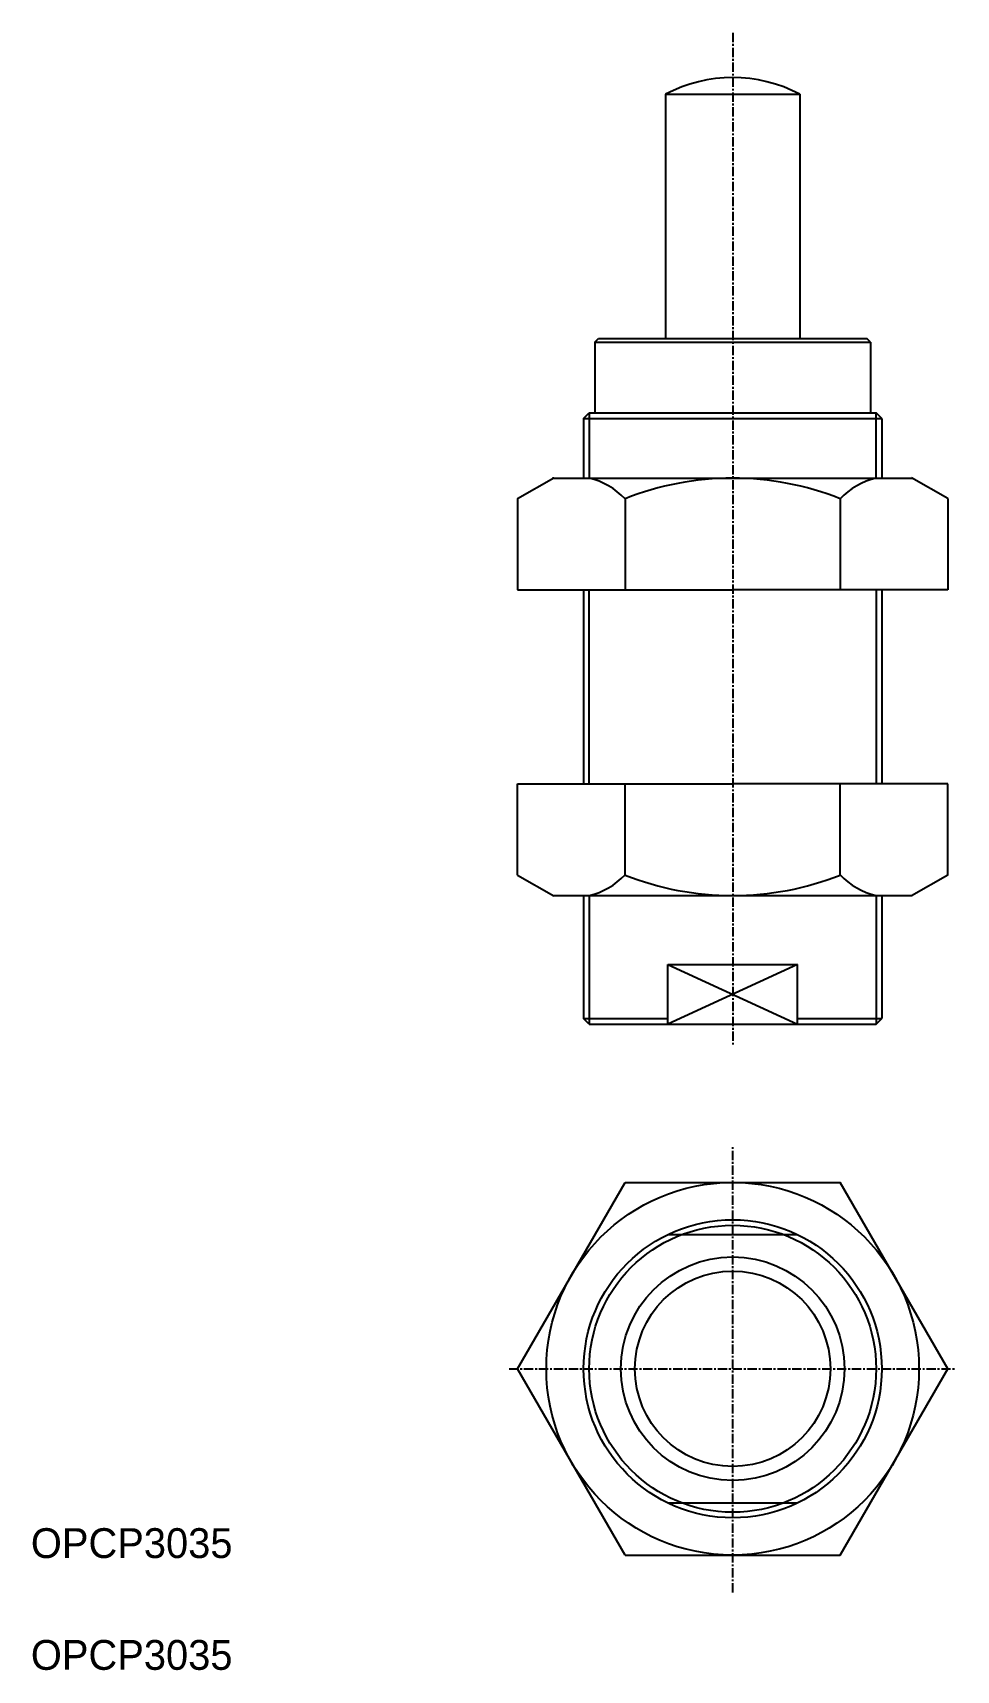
# Model space of a CAD drawing. Extents: x 10 to 134, y 10 to 230.
import ezdxf

# ---------------------------------------------------------------- set-up
doc = ezdxf.new("R2010")
doc.units = 0
doc.linetypes.add('CENTER', pattern=[2, 1.25, -0.25, 0.25, -0.25])
doc.layers.get('0').update_dxf_attribs({"linetype": 'CONTINUOUS'})
doc.layers.add('CENTER', color=1, linetype='CENTER')

msp = doc.modelspace()

# ---------------------------------------------------------------- linework, layer by layer
at = {"color": 7}
for p, q in [((95.17, 221.37), (95.17, 188.62)), ((113.17, 221.37), (113.17, 188.62)), ((75.3, 167.12), (80.17, 169.93)), ((133.03, 167.12), (128.17, 169.93)), ((75.3, 116.63), (80.17, 113.82)), ((133.03, 116.63), (128.17, 113.82)), ((95.45, 96.62), (95.45, 104.62)), ((112.89, 96.62), (112.89, 104.62))]:
    msp.add_line(p, q, dxfattribs=at)
at = {"color": 7, "linetype": 'CONTINUOUS'}
for p, q in [((95.17, 221.37), (113.17, 221.37)), ((85.67, 188.12), (86.17, 188.62)), ((85.67, 188.12), (122.67, 188.12)), ((85.67, 188.12), (85.67, 178.62)), ((86.17, 188.62), (122.17, 188.62)), ((95.17, 188.62), (95.17, 188.62)), ((104.17, 188.62), (104.17, 188.62)), ((122.67, 188.12), (122.17, 188.62)), ((122.67, 188.12), (122.67, 178.62)), ((84.17, 177.87), (84.92, 178.62)), ((84.92, 178.62), (123.42, 178.62)), ((124.17, 177.87), (123.42, 178.62)), ((84.17, 177.87), (124.17, 177.87)), ((84.17, 177.87), (84.17, 169.87)), ((124.17, 177.87), (124.17, 169.87)), ((80.08, 169.87), (128.26, 169.87)), ((75.3, 167.12), (75.3, 154.87)), ((89.74, 167.12), (89.74, 154.87)), ((118.59, 167.12), (118.59, 154.87)), ((133.03, 167.12), (133.03, 154.87)), ((75.3, 154.87), (104.17, 154.87)), ((84.17, 154.87), (84.17, 128.87)), ((133.03, 154.87), (104.17, 154.87)), ((124.17, 154.87), (124.17, 128.87)), ((75.3, 128.87), (104.17, 128.87)), ((75.3, 116.63), (75.3, 128.87)), ((89.74, 116.63), (89.74, 128.87)), ((133.03, 128.87), (104.17, 128.87)), ((118.59, 116.63), (118.59, 128.87)), ((133.03, 116.63), (133.03, 128.87)), ((80.08, 113.87), (128.26, 113.87)), ((84.17, 113.87), (84.17, 97.37)), ((124.17, 113.87), (124.17, 97.37)), ((95.45, 104.62), (112.89, 104.62)), ((84.17, 97.37), (95.45, 97.37)), ((84.92, 96.62), (84.17, 97.37)), ((112.89, 97.37), (124.17, 97.37)), ((123.42, 96.62), (124.17, 97.37)), ((84.92, 96.62), (123.42, 96.62)), ((75.3, 50.39), (89.73, 75.39)), ((89.73, 75.39), (118.6, 75.39)), ((133.03, 50.39), (118.6, 75.39)), ((95.45, 68.39), (112.88, 68.39)), ((89.73, 25.39), (75.3, 50.39)), ((118.6, 25.39), (133.03, 50.39)), ((95.45, 32.39), (112.88, 32.39)), ((89.73, 25.39), (118.6, 25.39))]:
    msp.add_line(p, q, dxfattribs=at)
at = {"color": 3, "linetype": 'CONTINUOUS'}
for p, q in [((84.92, 178.62), (84.92, 169.87)), ((123.42, 169.87), (123.42, 178.62)), ((84.92, 128.87), (84.92, 154.87)), ((123.42, 154.87), (123.42, 128.87)), ((84.92, 113.87), (84.92, 96.62)), ((123.42, 113.87), (123.42, 96.62)), ((95.45, 104.62), (112.89, 96.62)), ((112.89, 104.62), (95.45, 96.62))]:
    msp.add_line(p, q, dxfattribs=at)
at = {"color": 7, "linetype": 'CONTINUOUS'}
for radius in [25, 20, 13.11]:
    msp.add_circle((104.17, 50.39), radius, dxfattribs=at)
at = {"color": 3, "linetype": 'CONTINUOUS'}
for radius in [19.25, 15]:
    msp.add_circle((104.17, 50.39), radius, dxfattribs=at)
at = {"color": 7, "linetype": 'CONTINUOUS'}
msp.add_arc((104.17, 204.52), 19.1, 61.8891, 118.1109, dxfattribs=at)
at = {"color": 7}
for centre, radius, start, end in [((82.54, 160.11), 10.05, 103.687, 104.6233), ((82.54, 160.12), 10.04, 44.1873, 76.313), ((104.17, 130.73), 39.14, 90, 111.6306), ((104.17, 130.73), 39.14, 68.3694, 90), ((125.79, 160.12), 10.04, 103.687, 135.8127), ((82.54, 123.63), 10.04, 283.687, 315.8127), ((104.17, 153.01), 39.14, 248.3694, 270), ((104.17, 153.01), 39.14, 270, 291.6306), ((125.79, 123.63), 10.04, 224.1873, 256.313)]:
    msp.add_arc(centre, radius, start, end, dxfattribs=at)
at = {"layer": 'CENTER', "color": 1, "linetype": 'CENTER'}
for p, q in [((104.17, 229.62), (104.17, 93.62)), ((104.17, 20.39), (104.17, 80.39)), ((74.17, 50.39), (134.17, 50.39))]:
    msp.add_line(p, q, dxfattribs=at)

# ---------------------------------------------------------------- texts
at = {"color": 7, "linetype": 'CONTINUOUS'}
for p in [(10, 25), (10, 10)]:
    msp.add_text('OPCP3035', height=4, dxfattribs=at).set_placement(p)

doc.saveas('drawing.dxf')
